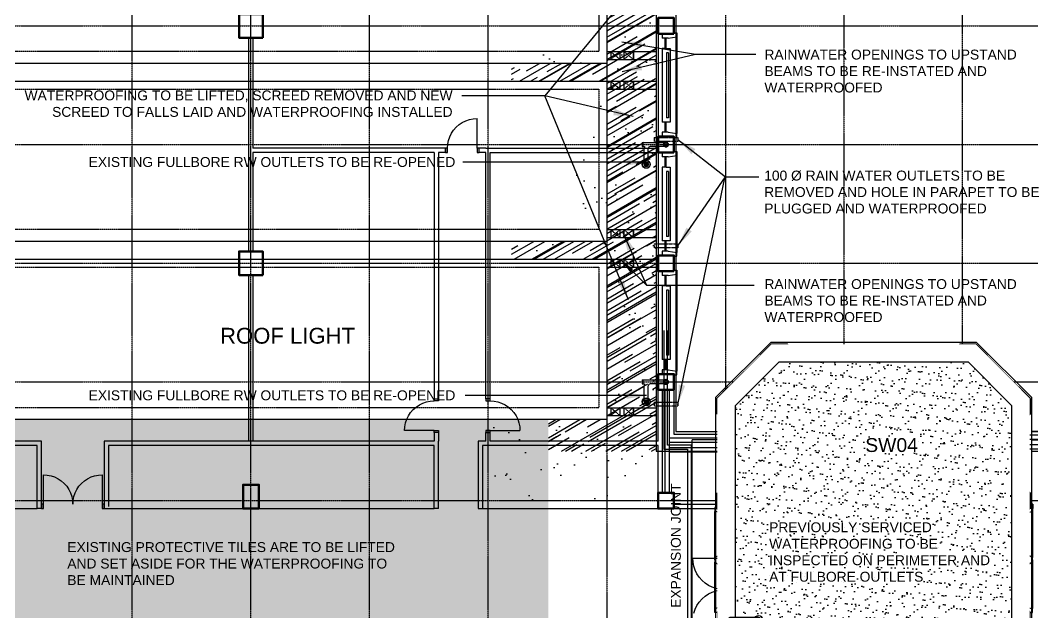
# Model space of a CAD drawing. Header units: millimetres. Extents: x -49883 to 118742, y -18440 to 67826.
# Drawn here: x 6632 to 32242, y 38443 to 53418 of the extents above; entities that cross this region are included whole.
import ezdxf

# ---------------------------------------------------------------- set-up
doc = ezdxf.new("R2010")
doc.units = ezdxf.units.MM
doc.set_wipeout_variables(frame=1)
for name, pattern in [('PCENTRE', [50.8, 31.75, -6.35, 6.35, -6.35]), ('PCENTRE2', [28.575, 19.05, -3.175, 3.175, -3.175]), ('PDASHED', [19.05, 12.7, -6.35]), ('PPHANTOM2', [31.75, 15.875, -3.175, 3.175, -3.175, 3.175, -3.175])]:
    doc.linetypes.add(name, pattern=pattern)
for name, color, linetype in [('Boundaries_and_building_grids', 140, 'PCENTRE2'), ('Fifth Floor - General', 1, 'Continuous'), ('Fifth Floor - Hatch', 1, 'Continuous'), ('Fifth Floor - Roofs', 2, 'Continuous'), ('Fifth Floor - Text and Leaders', 1, 'Continuous'), ('Fourth Floor - Curtain Walls', 1, 'Continuous'), ('Fourth Floor - Doors Windows and Openings', 1, 'Continuous'), ('Fourth Floor - Hatch', 1, 'Continuous'), ('Fourth Floor - Roofs', 2, 'Continuous'), ('Fourth Floor - Stairs', 8, 'Continuous'), ('Fourth Floor - Structural Members', 5, 'Continuous'), ('Fourth Floor - Text and Leaders', 1, 'Continuous'), ('Fourth Floor - Walls', 3, 'Continuous'), ('Third Floor - Curtain Walls', 1, 'Continuous'), ('Third Floor - Doors Windows and Openings', 1, 'Continuous'), ('Third Floor - Stairs', 8, 'Continuous'), ('Third Floor - Structural Members', 5, 'Continuous'), ('Third Floor - Walls', 3, 'Continuous')]:
    doc.layers.add(name, color=color, linetype=linetype)
doc.styles.add('Arial1', font='arial.ttf')
doc.dimstyles.new('ISO-25', dxfattribs={"dimtxt": 2.5, "dimasz": 2.5, "dimexe": 1.25, "dimexo": 0.625, "dimtad": 1, "dimtxsty": 'Standard', "dimcen": 2.5, "dimadec": 0, "dimazin": 0, "dimtfac": 1, "dimtmove": 0, "dimatfit": 3, "dimfxl": 1, "dimarcsym": 0})

# ---------------------------------------------------------------- blocks, each defined once
blk = doc.blocks.new('OffSetFullbore')
at = {"layer": 'Fourth Floor - Roofs', "linetype": 'Continuous'}
h = blk.add_hatch(dxfattribs=at)
h.set_pattern_fill('lines', color=256, scale=6.25, style=0)
h.set_pattern_definition([(0, (-14818.7696, 134.024), (0, 6.25), [])])
h.paths.add_polyline_path([(-550, -500, -1), (-450, -500, -1)])
at = {"layer": 'Fourth Floor - Roofs', "linetype": 'Continuous', "lineweight": -3}
for p, q in [((-600, 50), (0, 50)), ((-600, 50), (-600, -50)), ((-590, 50), (-590, -50)), ((-600, -50), (-541, -50)), ((-550, -500), (-550, -100)), ((-450, -500), (-450, -100)), ((0, -50), (-400, -50))]:
    blk.add_line(p, q, dxfattribs=at)
at = {"layer": 'Fourth Floor - Roofs', "linetype": 'Continuous'}
for radius in [100, 93.8, 50, 50]:
    blk.add_circle((-500, -500), radius, dxfattribs=at)
at = {"layer": 'Fourth Floor - Roofs', "linetype": 'Continuous', "lineweight": -3}
for centre, radius, start, end in [((0, 0), 50, 270, 90), ((-400, -100), 150, 160.5288, 180), ((-400, -100), 50, 90, 180)]:
    blk.add_arc(centre, radius, start, end, dxfattribs=at)
blk = doc.blocks.new('Roof Light Middle Block')
at = {"layer": 'Fourth Floor - Roofs', "color": 1, "linetype": 'Continuous', "lineweight": -3}
for p, q in [((-46250, 3850), (-1250, 3850)), ((-1250, 3850), (-1250, -200)), ((-1250, 3850), (0, 3850)), ((-575, 3850), (-575, 3650)), ((-1250, 3650), (0, 3650)), ((-1250, 100), (0, 100)), ((-575, 100), (-575, -100)), ((-1250, -200), (-46250, -200)), ((-1250, -100), (0, -100))]:
    blk.add_line(p, q, dxfattribs=at)
at = {"layer": 'Fourth Floor - Roofs', "color": 1, "linetype": 'PDASHED', "lineweight": -3}
for p, q in [((-1150, 3850), (-915, 3650)), ((-1150, 3850), (-1150, 3650)), ((-915, 3850), (-1150, 3650)), ((-915, 3850), (-915, 3650)), ((-815, 3850), (-815, 3650)), ((-580, 3850), (-815, 3650)), ((-815, 3850), (-580, 3650)), ((-580, 3850), (-580, 3650)), ((-915, 100), (-1150, -100)), ((-1150, 100), (-1150, -100)), ((-1150, 100), (-915, -100)), ((-915, 100), (-915, -100)), ((-815, 100), (-580, -100)), ((-580, 100), (-815, -100)), ((-815, 100), (-815, -100)), ((-580, 100), (-580, -100))]:
    blk.add_line(p, q, dxfattribs=at)
at = {"layer": 'Fourth Floor - Roofs', "color": 1, "linetype": 'PCENTRE', "lineweight": -3}
for p, q in [((-46050, 3650), (-1450, 3650)), ((-1450, 3650), (-1450, 100)), ((-1450, 100), (-46050, 100))]:
    blk.add_line(p, q, dxfattribs=at)
blk = doc.blocks.new('Roof Light Middle Block(1)')
at = {"layer": 'Fourth Floor - Roofs', "color": 1, "linetype": 'Continuous', "lineweight": -3}
for p, q in [((-1250, 3950), (-1250, -200)), ((-1250, 100), (0, 100)), ((-575, 100), (-575, -100)), ((-1250, -200), (-46250, -200)), ((-1250, -100), (0, -100))]:
    blk.add_line(p, q, dxfattribs=at)
at = {"layer": 'Fourth Floor - Roofs', "color": 1, "linetype": 'PCENTRE', "lineweight": -3}
for p, q in [((-1450, 3650), (-1450, 100)), ((-1450, 100), (-46050, 100))]:
    blk.add_line(p, q, dxfattribs=at)
at = {"layer": 'Fourth Floor - Roofs', "color": 1, "linetype": 'PDASHED', "lineweight": -3}
for p, q in [((-1150, 100), (-915, -100)), ((-915, 100), (-1150, -100)), ((-1150, 100), (-1150, -100)), ((-915, 100), (-915, -100)), ((-815, 100), (-580, -100)), ((-580, 100), (-815, -100)), ((-815, 100), (-815, -100)), ((-580, 100), (-580, -100))]:
    blk.add_line(p, q, dxfattribs=at)
blk = doc.blocks.new('100FullboreOnly')
at = {"layer": 'Fifth Floor - Roofs', "linetype": 'Continuous'}
h = blk.add_hatch(dxfattribs=at)
h.set_pattern_fill('lines', color=256, scale=6.25, style=0)
h.set_pattern_definition([(0, (-14929.808, 245.063), (0, 6.25), [])])
h.paths.add_polyline_path([(-550, -500, -1), (-450, -500, -1)])
at = {"layer": 'Fifth Floor - Roofs', "linetype": 'Continuous', "lineweight": -3}
for p, q in [((-535, -465), (-35, 35)), ((-465, -535), (35, -35))]:
    blk.add_line(p, q, dxfattribs=at)
blk.add_circle((0, 0), 50, dxfattribs=at)
at = {"layer": 'Fifth Floor - Roofs', "linetype": 'Continuous'}
for radius in [100, 93.8, 50, 50]:
    blk.add_circle((-500, -500), radius, dxfattribs=at)
at = {"layer": 'Fifth Floor - Roofs', "linetype": 'Continuous', "lineweight": -3}
blk.add_arc((0, 0), 50, 315, 135, dxfattribs=at)

msp = doc.modelspace()

# ---------------------------------------------------------------- hatches: boundary and pattern name
at = {"layer": 'Fourth Floor - Hatch', "linetype": 'Continuous'}
h = msp.add_hatch(dxfattribs=at)
h.set_pattern_fill('AR-RROOF', color=8, scale=15, angle=30, style=0)
h.paths.add_polyline_path([(21467, 57526), (22717, 57526), (22717, 52981), (22717, 51996), (22717, 48206), (22717, 47221), (22717, 43201), (22717, 42526), (19993, 42526), (19993, 43326), (21467, 43326), (21467, 47376), (19060, 47376), (19060, 47826), (21467, 47826), (21467, 51876), (19060, 51876), (19060, 52326), (21467, 52326)])
h = msp.add_hatch(dxfattribs=at)
h.set_pattern_fill('AR-SAND', color=9, scale=25, style=0)
h.paths.add_polyline_path([(21492, 56771), (22717, 56771), (22717, 52981), (22717, 51996), (22717, 48206), (22717, 47221), (22717, 43201), (22717, 42526), (21467, 41276), (18467, 41276), (18468, 43150), (21492, 43151), (21492, 47451), (19696, 47451), (19696, 47926), (21492, 47926), (21492, 52226), (19400, 52226), (19400, 52701), (21492, 52701)])
h = msp.add_hatch(dxfattribs=at)
h.set_pattern_fill('AR-SAND', color=9, scale=25, style=0)
h.paths.add_polyline_path([(21492, 56771), (22717, 56771), (22717, 43431), (21492, 43431), (21492, 47451), (20217, 47451), (20217, 47926), (21492, 52226), (20296, 52226), (20296, 52701), (21492, 52701)])
h = msp.add_hatch(dxfattribs=at)
h.set_pattern_fill('AR-SAND', color=9, scale=25, style=0)
h.paths.add_polyline_path([(21492, 56771), (21492, 52981), (22717, 52981), (22717, 56771)])
h = msp.add_hatch(dxfattribs=at)
h.set_pattern_fill('ANGLE', color=8, scale=45, style=0)
h.set_pattern_definition([(0, (0, 0), (0, 314.325), [228.6, -85.725]), (90, (0, 0), (-314.325, 2e-14), [228.6, -85.725])])
h.paths.add_polyline_path([(-1643, 43326), (19993, 43326), (19993, 36986), (12994, 36986), (12994, 37176), (-1643, 37176)])

# ---------------------------------------------------------------- linework, layer by layer
at = {"layer": 'Boundaries_and_building_grids', "color": 140, "linetype": 'PCENTRE', "lineweight": -3}
for p, q in [((9467, -11774), (9467, 60140)), ((12467, -11774), (12467, 60145)), ((15467, -11774), (15467, 60150)), ((18467, -11774), (18467, 60156)), ((21467, 60161), (21467, -11774)), ((24467, 60167), (24467, -6274)), ((27467, 60172), (27467, -6274)), ((30467, -6274), (30467, 60177)), ((-49883, 53276), (47817, 53276)), ((-49883, 50276), (47817, 50276)), ((-49883, 47276), (47817, 47276)), ((-49883, 44276), (47817, 44276)), ((-49883, 41276), (47817, 41276))]:
    msp.add_line(p, q, dxfattribs=at)
at = {"layer": 'Fourth Floor - Curtain Walls', "color": 3, "linetype": 'Continuous', "lineweight": -3}
for p, q in [((24197, 41099, 13800), (24197, 41000, 13800)), ((24267, 41099, 13800), (24197, 41099, 13800)), ((24467, 40958, 13800), (24197, 41000, 13800)), ((24567, 41076, 13800), (24567, 40958, 13800)), ((31867, 41076, 13800), (31867, 40958, 13800)), ((31967, 40958, 13800), (32237, 41000, 13800)), ((32167, 41099, 13800), (32237, 41099, 13800)), ((32237, 41099, 13800), (32237, 41000, 13800)), ((24467, 40958, 13800), (24567, 40958, 13800)), ((31967, 40958, 13800), (31867, 40958, 13800)), ((24199, 39835, 13800), (24467, 39989, 13800)), ((24467, 39989, 13800), (24568, 39989, 13800)), ((24568, 39989, 13800), (24568, 39743, 13800)), ((31866, 39989, 13800), (31866, 39743, 13800)), ((31967, 39989, 13800), (31866, 39989, 13800)), ((32235, 39835, 13800), (31967, 39989, 13800)), ((24199, 39776, 13800), (24199, 39835, 13800)), ((24199, 39776, 13800), (24199, 39717, 13800)), ((24199, 39717, 13800), (24467, 39562, 13800)), ((24568, 39562, 13800), (24568, 39809, 13800)), ((31866, 39562, 13800), (31866, 39809, 13800)), ((32235, 39717, 13800), (31967, 39562, 13800)), ((32235, 39776, 13800), (32235, 39835, 13800)), ((32235, 39776, 13800), (32235, 39717, 13800)), ((24467, 39562, 13800), (24568, 39562, 13800)), ((31967, 39562, 13800), (31866, 39562, 13800)), ((24467, 38594, 13800), (24197, 38552, 13800)), ((24197, 38452, 13800), (24197, 38552, 13800)), ((24267, 38452, 13800), (24197, 38452, 13800)), ((24467, 38594, 13800), (24567, 38594, 13800)), ((24567, 38476, 13800), (24567, 38594, 13800)), ((31867, 38476, 13800), (31867, 38594, 13800)), ((31967, 38594, 13800), (31867, 38594, 13800)), ((31967, 38594, 13800), (32237, 38552, 13800)), ((32167, 38452, 13800), (32237, 38452, 13800)), ((32237, 38452, 13800), (32237, 38552, 13800))]:
    msp.add_line(p, q, dxfattribs=at)
at = {"layer": 'Fourth Floor - Curtain Walls', "color": 3, "linetype": 'Continuous', "lineweight": -3, "elevation": 13800}
for points in [[(24267, 41099), (24267, 41076), (24667, 41076), (24667, 38476), (24267, 38476), (24267, 38452)], [(32167, 38452), (32167, 38476), (31767, 38476), (31767, 41076), (32167, 41076), (32167, 41099)]]:
    msp.add_lwpolyline(points, dxfattribs=at)
at = {"layer": 'Fourth Floor - Doors Windows and Openings', "color": 1, "linetype": 'Continuous', "lineweight": -3}
for p, q in [((24199, 39835, 13800), (24197, 41000, 13800)), ((32237, 41000, 13800), (32235, 39835, 13800)), ((24467, 39989, 13800), (24467, 40958, 13800)), ((24548, 40958, 13800), (24548, 39989, 13800)), ((24568, 39989, 13800), (24567, 40958, 13800)), ((31867, 40958, 13800), (31866, 39989, 13800)), ((31886, 39989, 13800), (31886, 40958, 13800)), ((31967, 40958, 13800), (31967, 39989, 13800)), ((24197, 38552, 13800), (24199, 39717, 13800)), ((32235, 39717, 13800), (32237, 38552, 13800)), ((24467, 38594, 13800), (24467, 39562, 13800)), ((24548, 39562, 13800), (24548, 38594, 13800)), ((24567, 38594, 13800), (24568, 39562, 13800)), ((31866, 39562, 13800), (31867, 38594, 13800)), ((31886, 38594, 13800), (31886, 39562, 13800)), ((31967, 39562, 13800), (31967, 38594, 13800))]:
    msp.add_line(p, q, dxfattribs=at)
at = {"layer": 'Fourth Floor - Roofs', "color": 3, "linetype": 'Continuous'}
msp.add_line((23217, 58026, 13800), (23217, 43026, 13800), dxfattribs=at)
at = {"layer": 'Fourth Floor - Roofs', "color": 3, "linetype": 'Continuous', "lineweight": -3}
for p, q in [((22717, 57526, 13800), (22717, 42526, 13800)), ((23217, 43026, 13800), (24367, 43026, 13800)), ((32217, 43026, 13800), (33117, 43026, 13800)), ((22717, 42526, 13800), (24367, 42526, 13800)), ((32217, 42526, 13800), (33617, 42526, 13800))]:
    msp.add_line(p, q, dxfattribs=at)
at = {"layer": 'Fourth Floor - Roofs', "color": 2, "linetype": 'PPHANTOM2'}
for p, q in [((22667, 50456, 13800), (23267, 50456, 13800)), ((22667, 50456, 13800), (22667, 50356, 13800)), ((23267, 50456, 13800), (23267, 50356, 13800)), ((23267, 50356, 13800), (22667, 50356, 13800)), ((22667, 47769, 13800), (23267, 47769, 13800)), ((22667, 47769, 13800), (22667, 47669, 13800)), ((23267, 47669, 13800), (22667, 47669, 13800)), ((23267, 47769, 13800), (23267, 47669, 13800)), ((22667, 43761, 13800), (23267, 43761, 13800)), ((22667, 43761, 13800), (22667, 43661, 13800)), ((23267, 43661, 13800), (22667, 43661, 13800)), ((23267, 43761, 13800), (23267, 43661, 13800))]:
    msp.add_line(p, q, dxfattribs=at)
at = {"layer": 'Fourth Floor - Roofs', "color": 1, "linetype": 'PDASHED', "lineweight": -3}
msp.add_line((22132, 47451, 13800), (22132, 47221, 13800), dxfattribs=at)
at = {"layer": 'Fourth Floor - Roofs', "color": 1, "linetype": 'Continuous', "lineweight": -3}
for p, q in [((22907, 45576, 13800), (22907, 42576, 13800)), ((23007, 42676, 13800), (23007, 45576, 13800)), ((23627, 36736, 13800), (23627, 42816, 13800)), ((24367, 42816, 13800), (23627, 42816, 13800)), ((32217, 42816, 13800), (33007, 42816, 13800)), ((22907, 42576, 13800), (23507, 42576, 13800)), ((23607, 42676, 13800), (23007, 42676, 13800)), ((23507, 42576, 13800), (23507, 36986, 13800)), ((23607, 36886, 13800), (23607, 42676, 13800))]:
    msp.add_line(p, q, dxfattribs=at)
at = {"layer": 'Fourth Floor - Roofs', "color": 1, "linetype": 'Continuous'}
msp.add_line((33117, 43026, 13800), (32217, 43026, 13800), dxfattribs=at)
at = {"layer": 'Fourth Floor - Stairs', "color": 8, "linetype": 'Continuous'}
for p, q in [((26367, 43251, 13800), (26367, 44826, 13800)), ((26667, 44826, 13800), (26667, 43251, 13800)), ((26967, 44826, 13800), (26967, 43251, 13800)), ((27267, 43251, 13800), (27267, 44826, 13800)), ((27567, 43251, 13800), (27567, 44826, 13800)), ((27867, 43251, 13800), (27867, 44826, 13800)), ((28167, 43251, 13800), (28167, 44826, 13800)), ((28467, 43251, 13800), (28467, 44826, 13800)), ((28767, 43251, 13800), (28767, 44826, 13800)), ((29067, 43251, 13800), (29067, 44826, 13800)), ((29367, 43251, 13800), (29367, 44826, 13800)), ((29667, 43251, 13800), (29667, 44826, 13800)), ((29967, 43251, 13800), (29967, 44826, 13800))]:
    msp.add_line(p, q, dxfattribs=at)
at = {"layer": 'Fourth Floor - Stairs', "color": 8, "linetype": 'Continuous', "elevation": 13800}
msp.add_lwpolyline([(29967, 41476), (29967, 43251), (26367, 43251)], dxfattribs=at)
at = {"layer": 'Fourth Floor - Structural Members', "color": 5, "linetype": 'Continuous'}
for p, q in [((30400, 44826, 13800), (26034, 44826, 13800)), ((25634, 44660, 13800), (24833, 43859, 13800)), ((31602, 43859, 13800), (30800, 44660, 13800)), ((24667, 43459, 13800), (24667, 41476, 13800)), ((31767, 41476, 13800), (31767, 43459, 13800))]:
    msp.add_line(p, q, dxfattribs=at)
at = {"layer": 'Fourth Floor - Structural Members', "color": 8, "linetype": 'Continuous', "lineweight": 50, "elevation": 13800}
for points in [[(12767, 52976), (12167, 52976), (12167, 53576), (12767, 53576), (12767, 52976)], [(23167, 53076), (22767, 53076), (22767, 53476), (23167, 53476), (23167, 53076)], [(23167, 50076), (22767, 50076), (22767, 50476), (23167, 50476), (23167, 50076)], [(12767, 46976), (12167, 46976), (12167, 47576), (12767, 47576), (12767, 46976)], [(23167, 47076), (22767, 47076), (22767, 47476), (23167, 47476), (23167, 47076)], [(23167, 44076), (22767, 44076), (22767, 44476), (23167, 44476), (23167, 44076)], [(12667, 41076), (12267, 41076), (12267, 41676), (12667, 41676), (12667, 41076)], [(23167, 41076), (22767, 41076), (22767, 41476), (23167, 41476), (23167, 41076)]]:
    msp.add_lwpolyline(points, dxfattribs=at)
at = {"layer": 'Fourth Floor - Structural Members', "color": 5, "linetype": 'Continuous', "lineweight": 50, "elevation": 13800}
for points in [[(25352, 44943), (25634, 44660), (26034, 44826), (26034, 45226), (25634, 45226)], [(30800, 44660), (31083, 44943), (30800, 45226), (30400, 45226), (30400, 44826)], [(24267, 43459), (24667, 43459), (24833, 43859), (24550, 44141), (24267, 43859)], [(31602, 43859), (31767, 43459), (32167, 43459), (32167, 43859), (31884, 44141)], [(32167, 41076), (31767, 41076), (31767, 41476), (32167, 41476)]]:
    msp.add_lwpolyline(points, close=True, dxfattribs=at)
at = {"layer": 'Fourth Floor - Structural Members', "color": 5, "linetype": 'Continuous', "elevation": 13800}
for points in [[(26034, 45126), (30400, 45126), (30400, 44976), (26034, 44976)], [(24621, 44071), (25422, 44872), (25528, 44766), (24727, 43965)], [(31012, 44872), (31814, 44071), (31708, 43965), (30906, 44766)], [(24367, 43459), (24517, 43459), (24517, 41476), (24367, 41476)], [(31917, 43459), (32067, 43459), (32067, 41476), (31917, 41476)], [(24517, 36976), (24517, 38476), (24267, 38476), (24267, 38076), (24367, 38076), (24367, 36976)], [(31917, 36976), (31917, 38476), (32167, 38476), (32167, 38076), (32067, 38076), (32067, 36976)]]:
    msp.add_lwpolyline(points, close=True, dxfattribs=at)
at = {"layer": 'Fourth Floor - Structural Members', "color": 5, "linetype": 'Continuous', "lineweight": 50, "elevation": 13800}
msp.add_lwpolyline([(24267, 41476), (24667, 41476), (24667, 41076), (24267, 41076), (24267, 41476)], dxfattribs=at)
at = {"layer": 'Fourth Floor - Structural Members', "color": 8, "linetype": 'Continuous', "lineweight": 50}
for centre in [(22967, 50276, 13800), (22967, 44276, 13800)]:
    msp.add_circle(centre, 50, dxfattribs=at)
at = {"layer": 'Fourth Floor - Walls', "color": 3, "linetype": 'Continuous'}
for p, q in [((30167, 41476, 13800), (26267, 41476, 13800)), ((26267, 41476, 13800), (26267, 41076, 13800)), ((30057, 41366, 13800), (26377, 41366, 13800)), ((26377, 41366, 13800), (26377, 41186, 13800)), ((30057, 41366, 13800), (30057, 41186, 13800)), ((30167, 41476, 13800), (30167, 41076, 13800)), ((30167, 41076, 13800), (26267, 41076, 13800)), ((30057, 41186, 13800), (26377, 41186, 13800))]:
    msp.add_line(p, q, dxfattribs=at)
at = {"layer": 'Third Floor - Curtain Walls', "color": 3, "linetype": 'Continuous'}
for p, q in [((23167, 53076, 10350), (22767, 53076, 10350)), ((22767, 53076, 10350), (22767, 50476, 10350)), ((22867, 53076, 10350), (22867, 52965, 10350)), ((23167, 53099, 10350), (23237, 53099, 10350)), ((23167, 53099, 10350), (23167, 53076, 10350)), ((23237, 53099, 10350), (23237, 53000, 10350)), ((23017, 52965, 10350), (22867, 52965, 10350)), ((23017, 52965, 10350), (23237, 53000, 10350)), ((22867, 52708, 10350), (22867, 50844, 10350)), ((22967, 52708, 10350), (22867, 52708, 10350)), ((23027, 52598, 10350), (22977, 52598, 10350)), ((22977, 52598, 10350), (22977, 50954, 10350)), ((23027, 52598, 10350), (23027, 50954, 10350)), ((22967, 50844, 10350), (22867, 50844, 10350)), ((23027, 50954, 10350), (22977, 50954, 10350)), ((22767, 50476, 10350), (23167, 50476, 10350)), ((23017, 50586, 10350), (22867, 50586, 10350)), ((22867, 50586, 10350), (22867, 50476, 10350)), ((23017, 50586, 10350), (23237, 50552, 10350)), ((23167, 50476, 10350), (23167, 50452, 10350)), ((23167, 50452, 10350), (23237, 50452, 10350)), ((23237, 50452, 10350), (23237, 50552, 10350)), ((23167, 50076, 10350), (22767, 50076, 10350)), ((22767, 50076, 10350), (22767, 47476, 10350)), ((22867, 50076, 10350), (22867, 49965, 10350)), ((23017, 49965, 10350), (22867, 49965, 10350)), ((23017, 49965, 10350), (23237, 50000, 10350)), ((23167, 50099, 10350), (23237, 50099, 10350)), ((23167, 50099, 10350), (23167, 50076, 10350)), ((23237, 50099, 10350), (23237, 50000, 10350)), ((22867, 49708, 10350), (22867, 47844, 10350)), ((22967, 49708, 10350), (22867, 49708, 10350)), ((23027, 49598, 10350), (22977, 49598, 10350)), ((22977, 49598, 10350), (22977, 47954, 10350)), ((23027, 49598, 10350), (23027, 47954, 10350)), ((23027, 47954, 10350), (22977, 47954, 10350)), ((22967, 47844, 10350), (22867, 47844, 10350)), ((22767, 47476, 10350), (23167, 47476, 10350)), ((23017, 47586, 10350), (22867, 47586, 10350)), ((22867, 47586, 10350), (22867, 47476, 10350)), ((23017, 47586, 10350), (23237, 47552, 10350)), ((23167, 47476, 10350), (23167, 47452, 10350)), ((23167, 47452, 10350), (23237, 47452, 10350)), ((23237, 47452, 10350), (23237, 47552, 10350)), ((23167, 47076, 10350), (22767, 47076, 10350)), ((22767, 47076, 10350), (22767, 44476, 10350)), ((22867, 47076, 10350), (22867, 46965, 10350)), ((23017, 46965, 10350), (22867, 46965, 10350)), ((23017, 46965, 10350), (23237, 47000, 10350)), ((23167, 47099, 10350), (23237, 47099, 10350)), ((23167, 47099, 10350), (23167, 47076, 10350)), ((23237, 47099, 10350), (23237, 47000, 10350)), ((22867, 46708, 10350), (22867, 44844, 10350)), ((22967, 46708, 10350), (22867, 46708, 10350)), ((23027, 46598, 10350), (22977, 46598, 10350)), ((22977, 46598, 10350), (22977, 44954, 10350)), ((23027, 46598, 10350), (23027, 44954, 10350)), ((22967, 44844, 10350), (22867, 44844, 10350)), ((23027, 44954, 10350), (22977, 44954, 10350)), ((23017, 44586, 10350), (22867, 44586, 10350)), ((22867, 44586, 10350), (22867, 44476, 10350)), ((23017, 44586, 10350), (23237, 44552, 10350)), ((22767, 44476, 10350), (23167, 44476, 10350)), ((23167, 44476, 10350), (23167, 44452, 10350)), ((23167, 44452, 10350), (23237, 44452, 10350)), ((23237, 44452, 10350), (23237, 44552, 10350)), ((23167, 44076, 10350), (22877, 44076, 10350)), ((23167, 44076, 10350), (23167, 42952, 10350)), ((23167, 42952, 10350), (24367, 42952, 10350))]:
    msp.add_line(p, q, dxfattribs=at)
at = {"layer": 'Third Floor - Curtain Walls', "color": 3, "linetype": 'Continuous', "elevation": 10350}
for points in [[(22967, 52708), (23067, 52708), (23067, 50844), (22967, 50844)], [(22967, 49708), (23067, 49708), (23067, 47844), (22967, 47844)], [(22967, 46708), (23067, 46708), (23067, 44844), (22967, 44844)]]:
    msp.add_lwpolyline(points, dxfattribs=at)
at = {"layer": 'Third Floor - Doors Windows and Openings', "color": 1, "linetype": 'Continuous'}
for p, q in [((22947, 52708, 10350), (22947, 52965, 10350)), ((22967, 52708, 10350), (22967, 52965, 10350)), ((23237, 53000, 10350), (23237, 50552, 10350)), ((22947, 50586, 10350), (22947, 50844, 10350)), ((22967, 50586, 10350), (22967, 50844, 10350)), ((22947, 49708, 10350), (22947, 49965, 10350)), ((22967, 49708, 10350), (22967, 49965, 10350)), ((23237, 50000, 10350), (23237, 47552, 10350)), ((22947, 47586, 10350), (22947, 47844, 10350)), ((22967, 47586, 10350), (22967, 47844, 10350)), ((22947, 46708, 10350), (22947, 46965, 10350)), ((22967, 46708, 10350), (22967, 46965, 10350)), ((23237, 47000, 10350), (23237, 44552, 10350)), ((22947, 44586, 10350), (22947, 44844, 10350)), ((22967, 44586, 10350), (22967, 44844, 10350)), ((25479, 44816, 10350), (24677, 44014, 10350)), ((24691, 44000, 10350), (25493, 44801, 10350)), ((25507, 44787, 10350), (24706, 43986, 10350)), ((30927, 44787, 10350), (31729, 43986, 10350)), ((31743, 44000, 10350), (30941, 44801, 10350)), ((30956, 44816, 10350), (31757, 44014, 10350))]:
    msp.add_line(p, q, dxfattribs=at)
at = {"layer": 'Third Floor - Doors Windows and Openings'}
for p, q in [((17592, 50642, 10350), (17657, 50716, 10350)), ((17657, 50716, 10350), (17731, 50781, 10350)), ((17731, 50781, 10350), (17812, 50835, 10350)), ((17812, 50835, 10350), (17900, 50879, 10350)), ((17900, 50879, 10350), (17993, 50910, 10350)), ((17993, 50910, 10350), (18089, 50929, 10350)), ((18089, 50929, 10350), (18187, 50936, 10350)), ((17463, 50380, 10350), (17494, 50473, 10350)), ((17494, 50473, 10350), (17538, 50561, 10350)), ((17538, 50561, 10350), (17592, 50642, 10350)), ((17437, 50186, 10350), (17444, 50284, 10350)), ((17437, 50186, 10350), (17444, 50284, 10350)), ((17444, 50284, 10350), (17463, 50380, 10350)), ((17444, 50284, 10350), (17463, 50380, 10350)), ((17004, 43789, 10350), (17102, 43796, 10350)), ((18522, 43796, 10350), (18620, 43789, 10350)), ((16507, 43502, 10350), (16572, 43576, 10350)), ((16572, 43576, 10350), (16646, 43641, 10350)), ((16646, 43641, 10350), (16727, 43695, 10350)), ((16727, 43695, 10350), (16815, 43739, 10350)), ((16815, 43739, 10350), (16908, 43770, 10350)), ((16908, 43770, 10350), (17004, 43789, 10350)), ((18620, 43789, 10350), (18716, 43770, 10350)), ((18716, 43770, 10350), (18809, 43739, 10350)), ((18809, 43739, 10350), (18897, 43695, 10350)), ((18897, 43695, 10350), (18979, 43641, 10350)), ((18979, 43641, 10350), (19053, 43576, 10350)), ((19053, 43576, 10350), (19117, 43502, 10350)), ((16378, 43240, 10350), (16409, 43333, 10350)), ((16409, 43333, 10350), (16453, 43421, 10350)), ((16453, 43421, 10350), (16507, 43502, 10350)), ((19117, 43502, 10350), (19172, 43421, 10350)), ((19172, 43421, 10350), (19215, 43333, 10350)), ((19215, 43333, 10350), (19247, 43240, 10350)), ((16352, 43046, 10350), (16359, 43144, 10350)), ((16359, 43144, 10350), (16378, 43240, 10350)), ((19247, 43240, 10350), (19266, 43144, 10350)), ((19266, 43144, 10350), (19272, 43046, 10350)), ((7217, 41931, 10350), (7314, 41924, 10350)), ((7314, 41924, 10350), (7410, 41905, 10350)), ((7410, 41905, 10350), (7502, 41874, 10350)), ((7502, 41874, 10350), (7590, 41831, 10350)), ((7590, 41831, 10350), (7671, 41777, 10350)), ((7671, 41777, 10350), (7744, 41713, 10350)), ((8180, 41713, 10350), (8254, 41777, 10350)), ((8254, 41777, 10350), (8335, 41831, 10350)), ((8335, 41831, 10350), (8422, 41874, 10350)), ((8422, 41874, 10350), (8514, 41905, 10350)), ((8514, 41905, 10350), (8610, 41924, 10350)), ((8610, 41924, 10350), (8707, 41931, 10350)), ((7744, 41713, 10350), (7808, 41639, 10350)), ((7808, 41639, 10350), (7862, 41558, 10350)), ((7862, 41558, 10350), (7905, 41471, 10350)), ((8019, 41471, 10350), (8062, 41558, 10350)), ((8062, 41558, 10350), (8116, 41639, 10350)), ((8116, 41639, 10350), (8180, 41713, 10350)), ((7905, 41471, 10350), (7937, 41379, 10350)), ((7937, 41379, 10350), (7956, 41283, 10350)), ((7956, 41283, 10350), (7962, 41186, 10350)), ((7962, 41186, 10350), (7969, 41283, 10350)), ((7969, 41283, 10350), (7988, 41379, 10350)), ((7988, 41379, 10350), (8019, 41471, 10350)), ((23649, 39721, 10350), (23642, 39826, 10350)), ((23669, 39619, 10350), (23649, 39721, 10350)), ((23703, 39520, 10350), (23669, 39619, 10350)), ((23749, 39426, 10350), (23703, 39520, 10350)), ((23808, 39339, 10350), (23749, 39426, 10350)), ((23877, 39260, 10350), (23808, 39339, 10350)), ((23955, 39191, 10350), (23877, 39260, 10350)), ((24042, 39133, 10350), (23955, 39191, 10350)), ((24136, 39087, 10350), (24042, 39133, 10350)), ((24042, 38919, 10350), (24136, 38965, 10350)), ((24235, 39053, 10350), (24136, 39087, 10350)), ((24136, 38965, 10350), (24235, 38998, 10350)), ((24338, 39033, 10350), (24235, 39053, 10350)), ((24235, 38998, 10350), (24338, 39019, 10350)), ((24442, 39026, 10350), (24338, 39033, 10350)), ((24338, 39019, 10350), (24442, 39026, 10350)), ((23749, 38626, 10350), (23808, 38713, 10350)), ((23808, 38713, 10350), (23877, 38791, 10350)), ((23877, 38791, 10350), (23955, 38860, 10350)), ((23955, 38860, 10350), (24042, 38919, 10350)), ((23669, 38433, 10350), (23703, 38532, 10350)), ((23703, 38532, 10350), (23749, 38626, 10350))]:
    msp.add_line(p, q, dxfattribs=at)
at = {"layer": 'Third Floor - Doors Windows and Openings', "linetype": 'Continuous'}
for p, q in [((18187, 50186, 10350), (18187, 50936, 10350)), ((17102, 43046, 10350), (16352, 43046, 10350)), ((18522, 43046, 10350), (19272, 43046, 10350)), ((7217, 41186, 10350), (7217, 41931, 10350)), ((8707, 41931, 10350), (8707, 41186, 10350)), ((24442, 39876, 10350), (24442, 41026, 10350)), ((24467, 39876, 10350), (24467, 41026, 10350)), ((24492, 39876, 10350), (24492, 41026, 10350)), ((23642, 39826, 10350), (24442, 39826, 10350))]:
    msp.add_line(p, q, dxfattribs=at)
at = {"layer": 'Third Floor - Doors Windows and Openings', "linetype": 'Continuous', "elevation": 10350}
for points in [[(17437, 50076), (17437, 50186), (17387, 50186), (17387, 50076), (17437, 50076)], [(18237, 50076), (18237, 50186), (18187, 50186), (18187, 50076), (18237, 50076)], [(17212, 43796), (17102, 43796), (17102, 43846), (17212, 43846), (17212, 43796)], [(18412, 43796), (18522, 43796), (18522, 43846), (18412, 43846), (18412, 43796)], [(17212, 42996), (17102, 42996), (17102, 43046), (17212, 43046), (17212, 42996)], [(18412, 42996), (18522, 42996), (18522, 43046), (18412, 43046), (18412, 42996)], [(7217, 41076), (7217, 41186), (7167, 41186), (7167, 41076), (7217, 41076)], [(8757, 41076), (8757, 41186), (8707, 41186), (8707, 41076), (8757, 41076)], [(24492, 41026), (24492, 41076), (24442, 41076), (24442, 41026), (24492, 41026)], [(24492, 39826), (24492, 39876), (24442, 39876), (24442, 39826), (24492, 39826)]]:
    msp.add_lwpolyline(points, dxfattribs=at)
at = {"layer": 'Third Floor - Doors Windows and Openings', "color": 1, "linetype": 'Continuous', "elevation": 10350}
for points in [[(25352, 44943), (24550, 44141), (24833, 43859)], [(24833, 43859), (25634, 44660), (25352, 44943)], [(31083, 44943), (31884, 44141), (31602, 43859), (30800, 44660), (31083, 44943)]]:
    msp.add_lwpolyline(points, dxfattribs=at)
at = {"layer": 'Third Floor - Stairs', "color": 8, "linetype": 'Continuous'}
for p, q in [((29367, 44826, 10350), (26367, 44826, 10350)), ((26367, 43251, 10350), (26367, 44826, 10350)), ((26667, 44826, 10350), (26667, 43251, 10350)), ((26967, 44826, 10350), (26967, 43251, 10350)), ((27267, 43251, 10350), (27267, 44826, 10350)), ((27567, 43251, 10350), (27567, 44826, 10350)), ((27867, 43251, 10350), (27867, 44826, 10350)), ((28167, 43251, 10350), (28167, 44826, 10350)), ((28467, 43251, 10350), (28467, 44826, 10350)), ((28767, 43251, 10350), (28767, 44826, 10350)), ((29067, 43251, 10350), (29067, 44826, 10350)), ((29367, 43251, 10350), (29367, 44826, 10350)), ((27267, 41476, 10350), (27267, 43051, 10350)), ((27567, 41476, 10350), (27567, 43051, 10350)), ((27867, 41476, 10350), (27867, 43051, 10350)), ((28167, 41476, 10350), (28167, 43051, 10350)), ((28467, 41476, 10350), (28467, 43051, 10350)), ((28767, 41476, 10350), (28767, 43051, 10350)), ((29067, 41476, 10350), (29067, 43051, 10350)), ((29367, 41476, 10350), (29367, 43051, 10350)), ((29667, 41476, 10350), (29667, 43051, 10350))]:
    msp.add_line(p, q, dxfattribs=at)
at = {"layer": 'Third Floor - Stairs', "color": 8, "linetype": 'Continuous', "elevation": 10350}
for points in [[(29967, 43051), (29967, 43251), (26367, 43251)], [(26967, 43051), (26367, 43051), (26367, 43251)], [(26967, 41476), (29967, 41476), (29967, 43051), (26967, 43051), (26967, 41476)]]:
    msp.add_lwpolyline(points, dxfattribs=at)
at = {"layer": 'Third Floor - Structural Members', "color": 5, "linetype": 'Continuous', "elevation": 10350}
for points in [[(12767, 52976), (12167, 52976), (12167, 53576), (12767, 53576), (12767, 52976)], [(23167, 53076), (22767, 53076), (22767, 53476), (23167, 53476), (23167, 53076)], [(23167, 50076), (22767, 50076), (22767, 50476), (23167, 50476), (23167, 50076)], [(12767, 46976), (12167, 46976), (12167, 47576), (12767, 47576), (12767, 46976)], [(23167, 47076), (22767, 47076), (22767, 47476), (23167, 47476), (23167, 47076)], [(23167, 44076), (22767, 44076), (22767, 44476), (23167, 44476), (23167, 44076)], [(12667, 41076), (12267, 41076), (12267, 41676), (12667, 41676), (12667, 41076)], [(23167, 41076), (22767, 41076), (22767, 41476), (23167, 41476), (23167, 41076)], [(24267, 41476), (24667, 41476), (24667, 41076), (24267, 41076), (24267, 41476)]]:
    msp.add_lwpolyline(points, dxfattribs=at)
for points in [[(25352, 44943), (25634, 44660), (26034, 44826), (26034, 45226), (25634, 45226)], [(30800, 44660), (31083, 44943), (30800, 45226), (30400, 45226), (30400, 44826)], [(24267, 43459), (24667, 43459), (24833, 43859), (24550, 44141), (24267, 43859)], [(31602, 43859), (31767, 43459), (32167, 43459), (32167, 43859), (31884, 44141)], [(32167, 41076), (31767, 41076), (31767, 41476), (32167, 41476)]]:
    msp.add_lwpolyline(points, close=True, dxfattribs=at)
at = {"layer": 'Third Floor - Structural Members', "color": 5, "linetype": 'Continuous', "lineweight": -3}
for centre in [(22967, 50276, 10350), (22967, 44276, 10350)]:
    msp.add_circle(centre, 50, dxfattribs=at)
at = {"layer": 'Third Floor - Walls', "color": 3, "linetype": 'Continuous'}
for p, q in [((12407, 52976, 10350), (12517, 52976, 10350)), ((12407, 52976, 10350), (12407, 47576, 10350)), ((12517, 52976, 10350), (12517, 50186, 10350)), ((17212, 50186, 10350), (12517, 50186, 10350)), ((17102, 50076, 10350), (12517, 50076, 10350)), ((12517, 50076, 10350), (12517, 47576, 10350)), ((17102, 50076, 10350), (17102, 43846, 10350)), ((17387, 50186, 10350), (17212, 50186, 10350)), ((17212, 50076, 10350), (17212, 43846, 10350)), ((17387, 50076, 10350), (17212, 50076, 10350)), ((17387, 50076, 10350), (17387, 50186, 10350)), ((18412, 50186, 10350), (18237, 50186, 10350)), ((18237, 50076, 10350), (18237, 50186, 10350)), ((18412, 50076, 10350), (18237, 50076, 10350)), ((18412, 50186, 10350), (22767, 50186, 10350)), ((18412, 43846, 10350), (18412, 50076, 10350)), ((18522, 43846, 10350), (18522, 50076, 10350)), ((18522, 50076, 10350), (22767, 50076, 10350)), ((22767, 50186, 10350), (22767, 50076, 10350)), ((12407, 47576, 10350), (12517, 47576, 10350)), ((12407, 46976, 10350), (12407, 42776, 10350)), ((12407, 46976, 10350), (12517, 46976, 10350)), ((12517, 46976, 10350), (12517, 42776, 10350)), ((30400, 45126, 10350), (26034, 45126, 10350)), ((26034, 44986, 10350), (26034, 45126, 10350)), ((30400, 44986, 10350), (30400, 45126, 10350)), ((30400, 44986, 10350), (26034, 44986, 10350)), ((26034, 44936, 10350), (30400, 44936, 10350)), ((26034, 44826, 10350), (26034, 44936, 10350)), ((26034, 44826, 10350), (30400, 44826, 10350)), ((30400, 44826, 10350), (30400, 44936, 10350)), ((22767, 44076, 10350), (22877, 44076, 10350)), ((22767, 42776, 10350), (22767, 44076, 10350)), ((22877, 41476, 10350), (22877, 44076, 10350)), ((22947, 41476, 10350), (22947, 44076, 10350)), ((22947, 44076, 10350), (23057, 44076, 10350)), ((23057, 41476, 10350), (23057, 44076, 10350)), ((17102, 43846, 10350), (17212, 43846, 10350)), ((18522, 43846, 10350), (18412, 43846, 10350)), ((24367, 41476, 10350), (24367, 43459, 10350)), ((24507, 43459, 10350), (24367, 43459, 10350)), ((24507, 41476, 10350), (24507, 43459, 10350)), ((24557, 41476, 10350), (24557, 43459, 10350)), ((24667, 43459, 10350), (24557, 43459, 10350)), ((24667, 41476, 10350), (24667, 43459, 10350)), ((31767, 43459, 10350), (31767, 41476, 10350)), ((31767, 43459, 10350), (31877, 43459, 10350)), ((31877, 43459, 10350), (31877, 41476, 10350)), ((31927, 41476, 10350), (31927, 43459, 10350)), ((32067, 43459, 10350), (31927, 43459, 10350)), ((32067, 41476, 10350), (32067, 43459, 10350)), ((7167, 42776, 10350), (4547, 42776, 10350)), ((7167, 41076, 10350), (7167, 42776, 10350)), ((8757, 42776, 10350), (8757, 41076, 10350)), ((17102, 42776, 10350), (8757, 42776, 10350)), ((17102, 42996, 10350), (17102, 42776, 10350)), ((17212, 42996, 10350), (17212, 42776, 10350)), ((17212, 41076, 10350), (17212, 42776, 10350)), ((18212, 42776, 10350), (18212, 41076, 10350)), ((18412, 42776, 10350), (18212, 42776, 10350)), ((18412, 42776, 10350), (18412, 42996, 10350)), ((18522, 42996, 10350), (18412, 42996, 10350)), ((18522, 42776, 10350), (18522, 42996, 10350)), ((22767, 42776, 10350), (18522, 42776, 10350)), ((24367, 42852, 10350), (23057, 42852, 10350)), ((24367, 42952, 10350), (24367, 42742, 10350)), ((33167, 42933, 10350), (32067, 42933, 10350)), ((32067, 42823, 10350), (32067, 42933, 10350)), ((33167, 42823, 10350), (32067, 42823, 10350)), ((7057, 42666, 10350), (4767, 42666, 10350)), ((7057, 41076, 10350), (7057, 42666, 10350)), ((17102, 42666, 10350), (8867, 42666, 10350)), ((8867, 42666, 10350), (8867, 41131, 10350)), ((17102, 41076, 10350), (17102, 42666, 10350)), ((18322, 42666, 10350), (18322, 41076, 10350)), ((22767, 42666, 10350), (18322, 42666, 10350)), ((22767, 41476, 10350), (22767, 42666, 10350)), ((24367, 42742, 10350), (23057, 42742, 10350)), ((24367, 42614, 10350), (23057, 42614, 10350)), ((24367, 42504, 10350), (24367, 42614, 10350)), ((33167, 42686, 10350), (32067, 42686, 10350)), ((32067, 42576, 10350), (32067, 42686, 10350)), ((33167, 42576, 10350), (32067, 42576, 10350)), ((24367, 42504, 10350), (23057, 42504, 10350)), ((22767, 41476, 10350), (22877, 41476, 10350)), ((23057, 41476, 10350), (22947, 41476, 10350)), ((24507, 41476, 10350), (24367, 41476, 10350)), ((24667, 41476, 10350), (24557, 41476, 10350)), ((30167, 41476, 10350), (26267, 41476, 10350)), ((26267, 41476, 10350), (26267, 41076, 10350)), ((30057, 41366, 10350), (26377, 41366, 10350)), ((26377, 41366, 10350), (26377, 41186, 10350)), ((30057, 41366, 10350), (30057, 41186, 10350)), ((30167, 41476, 10350), (30167, 41076, 10350)), ((31767, 41476, 10350), (31877, 41476, 10350)), ((32067, 41476, 10350), (31927, 41476, 10350)), ((4767, 41076, 10350), (7057, 41076, 10350)), ((7167, 41076, 10350), (7057, 41076, 10350)), ((8757, 41076, 10350), (8867, 41076, 10350)), ((8867, 41076, 10350), (17102, 41076, 10350)), ((17212, 41076, 10350), (17102, 41076, 10350)), ((18212, 41076, 10350), (18322, 41076, 10350)), ((18322, 41076, 10350), (22767, 41076, 10350)), ((23167, 41186, 10350), (24267, 41186, 10350)), ((23167, 41076, 10350), (23167, 41186, 10350)), ((23167, 41076, 10350), (24267, 41076, 10350)), ((24267, 41186, 10350), (24267, 41076, 10350)), ((30167, 41076, 10350), (26267, 41076, 10350)), ((30057, 41186, 10350), (26377, 41186, 10350)), ((32242, 41186, 10350), (32167, 41186, 10350)), ((32167, 41076, 10350), (32167, 41186, 10350)), ((32242, 41076, 10350), (32167, 41076, 10350)), ((32242, 41186, 10350), (32242, 41076, 10350))]:
    msp.add_line(p, q, dxfattribs=at)

# ---------------------------------------------------------------- block references
at = {"layer": 'Fourth Floor - Roofs', "color": 1, "linetype": 'PDASHED', "lineweight": -3}
for name, p in [('Roof Light Middle Block(1)', (22717, 52526, 13800)), ('Roof Light Middle Block', (22717, 48026, 13800)), ('Roof Light Middle Block', (22717, 43526, 13800))]:
    msp.add_blockref(name, p, dxfattribs=at)
at = {"layer": 'Fourth Floor - Roofs', "color": 1, "linetype": 'Continuous', "lineweight": -3}
for p in [(22967, 50276, 13800), (22967, 44276, 13800)]:
    msp.add_blockref('OffSetFullbore', p, dxfattribs=at)

# ---------------------------------------------------------------- texts
at = {"layer": 'Fourth Floor - Text and Leaders', "color": 2, "linetype": 'Continuous', "char_height": 250, "style": 'Arial1'}
for s, insert, width, attachment_point in [('RAINWATER OPENINGS TO UPSTAND BEAMS TO BE RE-INSTATED AND WATERPROOFED', (25455, 52676, 13800), 6503.43, 1), ('WATERPROOFING TO BE LIFTED, SCREED REMOVED AND NEW SCREED TO FALLS LAID AND WATERPROOFING INSTALLED', (17567, 51644, 13800), 10976.28, 3), ('100 Ø RAIN WATER OUTLETS TO BE REMOVED AND HOLE IN PARAPET TO BE PLUGGED AND WATERPROOFED', (25450, 49618, 13800), 7738.77, 1), ('RAINWATER OPENINGS TO UPSTAND BEAMS TO BE RE-INSTATED AND WATERPROOFED', (25455, 46875, 13800), 6503.43, 1), ('EXISTING PROTECTIVE TILES ARE TO BE LIFTED AND SET ASIDE FOR THE WATERPROOFING TO BE MAINTAINED', (7823, 40227, 13800), 8467.74, 1)]:
    msp.add_mtext(s, dxfattribs=dict(at, insert=insert, width=width, attachment_point=attachment_point))
at = {"layer": 'Fourth Floor - Text and Leaders', "color": 2, "linetype": 'Continuous', "char_height": 250, "attachment_point": 3, "style": 'Arial1'}
for insert in [(17637, 49961, 13800), (17637, 44063, 13800)]:
    msp.add_mtext('EXISTING FULLBORE RW OUTLETS TO BE RE-OPENED', dxfattribs=dict(at, insert=insert))
at = {"layer": 'Fourth Floor - Text and Leaders', "color": 1, "linetype": 'Continuous', "insert": (11686, 45644, 13800), "char_height": 400, "attachment_point": 1, "style": 'Arial1'}
msp.add_mtext('ROOF LIGHT', dxfattribs=at)
at = {"layer": 'Fourth Floor - Text and Leaders', "color": 2, "linetype": 'Continuous', "insert": (23090, 38567, 13800), "char_height": 250, "attachment_point": 1, "rotation": 90, "style": 'Arial1'}
msp.add_mtext('EXPANSION JOINT', dxfattribs=at)

# ---------------------------------------------------------------- leaders
at = {"layer": 'Fourth Floor - Text and Leaders', "color": 2, "linetype": 'Continuous'}
for points, override in [([(22166, 54265, 13800), (19898, 51508, 13800), (17804, 51508, 13800)], {"dimscale": 1, "dimasz": 500, "dimclrd": 1}), ([(21847, 52874, 13800), (23709, 52564, 13800), (25239, 52564, 13800)], {"dimscale": 1, "dimasz": 500, "dimclrd": 1}), ([(21853, 52121, 13800), (23709, 52564, 13800)], {"dimscale": 1, "dimasz": 500, "dimclrd": 1}), ([(22139, 50983, 13800), (19898, 51508, 13800)], {"dimscale": 1, "dimasz": 500, "dimclrd": 1}), ([(22015, 46349, 13800), (19898, 51508, 13800)], {"dimscale": 1, "dimasz": 500, "dimclrd": 1}), ([(23267, 50407, 13800), (24467, 49461, 13800), (25316, 49461, 13800)], {"dimscale": 1, "dimasz": 500, "dimclrd": 1}), ([(22472, 49829, 13800), (17823, 49829, 13800)], {"dimscale": 1, "dimasz": 500, "dimclrd": 1}), ([(23267, 47715, 13800), (24467, 49462, 13800)], {"dimscale": 1, "dimasz": 500, "dimclrd": 1}), ([(23267, 43706, 13800), (24452, 49439, 13800)], {"dimscale": 1, "dimasz": 500, "dimclrd": 1}), ([(21860, 48089, 13800), (22470, 46726, 13800)], {"dimscale": 1, "dimasz": 500, "dimclrd": 1}), ([(21848, 47335, 13800), (22471, 46725, 13800), (25197, 46725, 13800)], {"dimscale": 1, "dimasz": 350, "dimclrd": 1}), ([(22469, 43932, 13800), (17882, 43932, 13800)], {"dimscale": 1, "dimasz": 500, "dimclrd": 1})]:
    msp.add_leader(points, dimstyle='ISO-25', override=override, dxfattribs=at)

# ---------------------------------------------------------------- next in the draw order: wipeouts: each hides what was drawn before it
at = {"color": 7, "linetype": 'Continuous', "lineweight": -3}
msp.add_wipeout([(24267, 43859), (25634, 45226), (30800, 45226), (32167, 43859), (32167, 34193), (30800, 32826), (25634, 32826), (24267, 34193)], dxfattribs=at).translate(0, 0, 17250).dxf.layer = 'Fifth Floor - General'

# ---------------------------------------------------------------- next in the draw order: hatches: boundary and pattern name
at = {"layer": 'Fifth Floor - Hatch', "linetype": 'Continuous', "lineweight": -3}
h = msp.add_hatch(dxfattribs=at)
h.set_pattern_fill('AR-SAND', color=61, scale=7.5, angle=30, style=0)
h.paths.add_polyline_path([(25821, 44776), (30614, 44776), (31717, 43672), (31717, 34379), (30614, 33276), (25821, 33276), (24717, 34379), (24717, 43672)])

# ---------------------------------------------------------------- next in the draw order: linework, layer by layer
at = {"layer": 'Fifth Floor - Roofs', "color": 3, "linetype": 'Continuous'}
for p, q in [((25614, 45276, 17250), (24217, 43879, 17250)), ((30821, 45276, 17250), (25614, 45276, 17250)), ((32217, 43879, 17250), (30821, 45276, 17250)), ((25821, 44776, 17250), (24717, 43672, 17250)), ((30614, 44776, 17250), (25821, 44776, 17250)), ((31717, 43672, 17250), (30614, 44776, 17250)), ((24217, 43879, 17250), (24217, 34172, 17250)), ((32217, 34172, 17250), (32217, 43879, 17250)), ((24717, 43672, 17250), (24717, 34379, 17250)), ((31717, 34379, 17250), (31717, 43672, 17250))]:
    msp.add_line(p, q, dxfattribs=at)

# ---------------------------------------------------------------- next in the draw order: block references
at = {"layer": 'Fifth Floor - Roofs', "linetype": 'Continuous', "lineweight": -3, "rotation": 135}
msp.add_blockref('100FullboreOnly', (24600, 38276, 17250), dxfattribs=at)

# ---------------------------------------------------------------- next in the draw order: texts
at = {"layer": 'Fifth Floor - Text and Leaders', "color": 2, "linetype": 'Continuous', "insert": (25575, 40728, 17250), "char_height": 250, "width": 5668.66, "attachment_point": 1, "style": 'Arial1'}
msp.add_mtext('PREVIOUSLY SERVICED WATERPROOFING TO BE INSPECTED ON PERIMETER AND AT FULBORE OUTLETS', dxfattribs=at)
at = {"layer": 'Fourth Floor - Text and Leaders', "color": 1, "insert": (28006, 42501, 13800), "char_height": 350, "attachment_point": 7, "style": 'Arial1'}
msp.add_mtext('SW04', dxfattribs=at)

doc.saveas('drawing.dxf')
